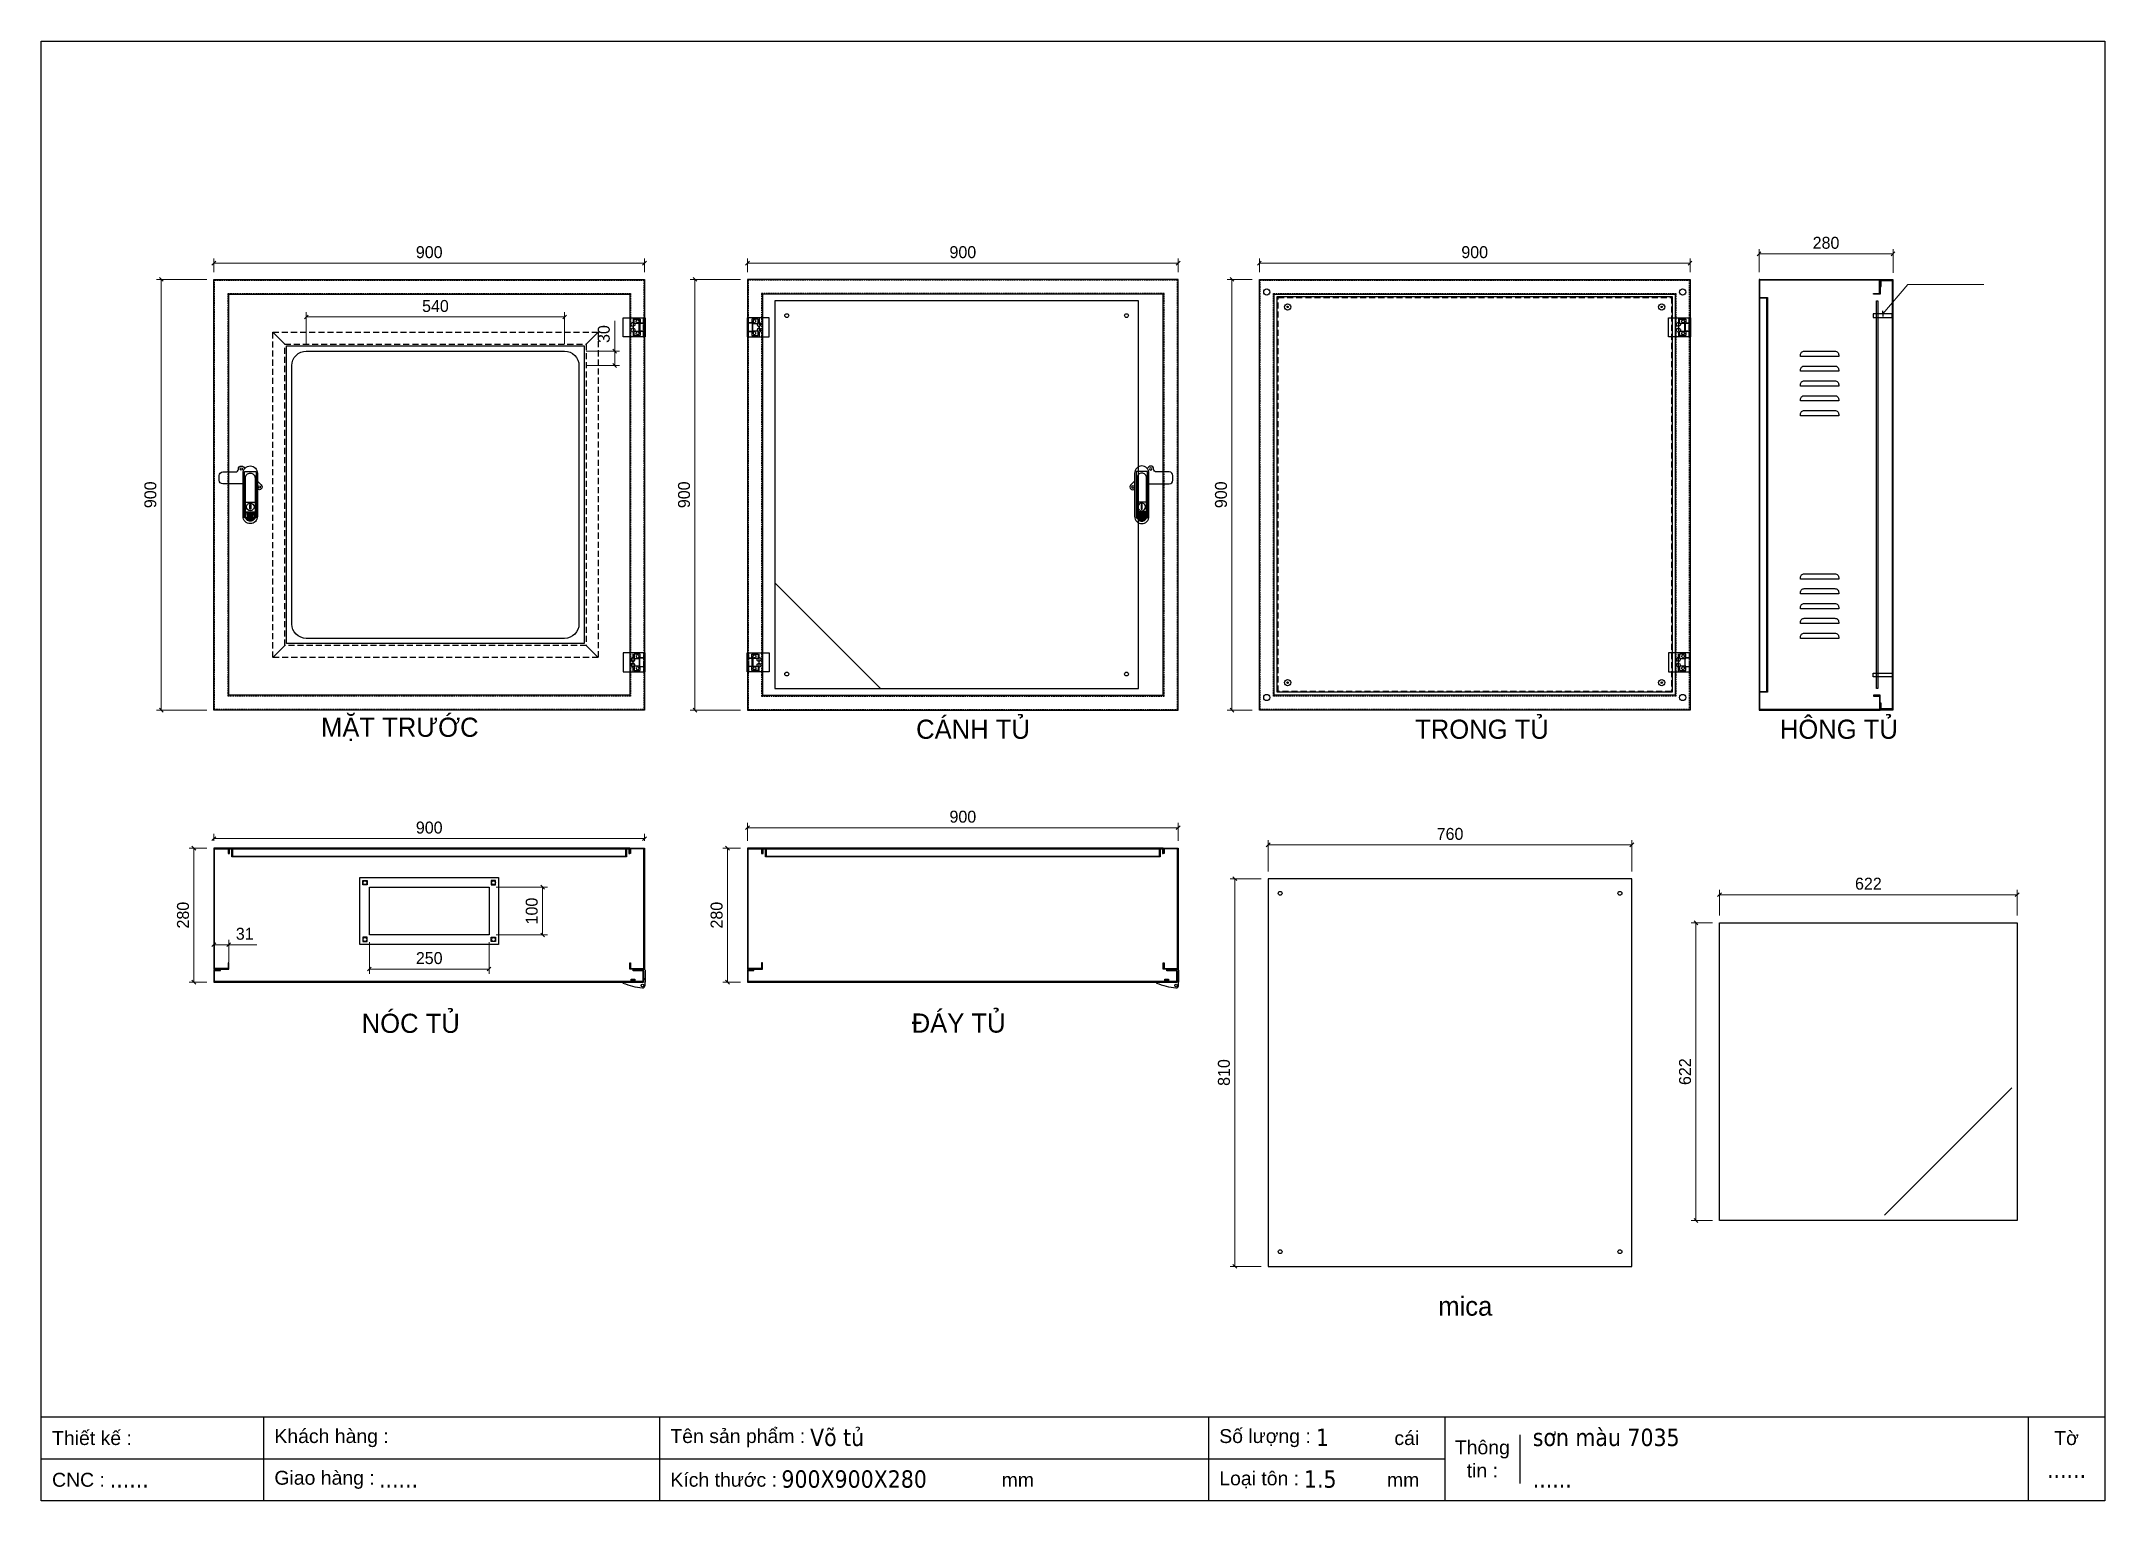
# Model space of a CAD drawing. Header units: millimetres. Extents: x 0 to 4312, y 0 to 3049.
import ezdxf
from ezdxf.enums import TextEntityAlignment as Align

# ---------------------------------------------------------------- set-up
doc = ezdxf.new("R2010")
doc.units = ezdxf.units.MM
doc.linetypes.add('HIDDEN2', pattern=[4.7625, 3.175, -1.5875])
doc.linetypes.add('HIDDENX2', pattern=[19.05, 12.7, -6.35])
doc.layers.add('DIM', color=253, linetype='Continuous')
doc.styles.add('Arial', font='arial.ttf')
doc.styles.add('Tahoma (Input Text)', font='tahoma.ttf')
doc.dimstyles.new('Dim-25', dxfattribs={"dimtxt": 25, "dimasz": 8, "dimexe": 10, "dimexo": 15, "dimgap": 10, "dimtad": 1, "dimdec": 0, "dimtxsty": 'Standard', "dimblk": 'OBLIQUE', "dimcen": 10, "dimclrd": 5, "dimclre": 5, "dimclrt": 3, "dimazin": 3, "dimtfac": 1, "dimtdec": 0, "dimtmove": 0, "dimatfit": 3, "dimldrblk": 'OBLIQUE', "dimlwd": 9, "dimlwe": 9})

# ---------------------------------------------------------------- blocks, each defined once
blk = doc.blocks.new('khungtenAsean2')
at = {"color": 7}
for p, q in [((2970, -1980), (0, -1980)), ((320, -1980), (320, -2100)), ((890, -1980), (890, -2100)), ((1680, -1980), (1680, -2100)), ((2020, -1980), (2020, -2100)), ((2860, -1980), (2860, -2100)), ((2128.3, -2005), (2128.3, -2075)), ((2020, -2040), (0, -2040))]:
    blk.add_line(p, q, dxfattribs=at)
blk.add_lwpolyline([(0, 0), (2970, 0), (2970, -2100), (0, -2100)], close=True, dxfattribs=at)
at = {"color": 2, "char_height": 20, "style": 'Arial'}
for s, insert, width, attachment_point in [('  Thiết kế :', (0, -2010), 917.634, 4), ('  Khách hàng :', (320, -2010), 917.634, 4), ('  Tên sản phẩm :', (890, -2010), 917.634, 4), ('  Số lượng :', (1680, -2010), 917.634, 4), ('cái', (1947.6, -2010), 917.634, 4), ('Thông\\Ptin :', (2074.2, -2040), 108.311, 5), ('Tờ', (2915, -2010), 110, 5), ('  CNC :', (0, -2070), 917.634, 4), ('  Giao hàng :', (320, -2070), 917.634, 4), ('  Kích thước :', (890, -2070), 917.634, 4), ('mm', (1382.3, -2070), 917.634, 4), ('  Loại tôn :', (1680, -2070), 917.634, 4), ('mm', (1936.9, -2070), 917.634, 4)]:
    blk.add_mtext(s, dxfattribs=dict(at, insert=insert, width=width, attachment_point=attachment_point))
at = {"color": 1, "style": 'Tahoma (Input Text)', "flags": 8}
for tag, p in [('#01', (137.1, -2021.3)), ('#03', (506.6, -2019.3)), ('#05', (1106.6, -2021.3)), ('#07', (1834.7, -2021.3)), ('#09', (2146.7, -2021.3)), ('#02', (98.5, -2081.3)), ('#04', (486.1, -2081.3)), ('#06', (1065.3, -2081.3)), ('#08', (1817.4, -2081.3)), ('#10', (2146.7, -2081.3))]:
    blk.add_attdef(tag, p, '', height=25, dxfattribs=at)
blk.add_attdef('#11', text='', height=25, dxfattribs=at).set_placement((2915, -2067.3), align=Align.CENTER)
blk = doc.blocks.new('*D1')
at = {"color": 0, "linetype": 'ByBlock', "lineweight": -2}
for p, q in [((254.9, 2547.7), (246.9, 2555.7)), ((246.9, 1655.7), (254.9, 1647.7))]:
    blk.add_line(p, q, dxfattribs=at)
at = {"layer": 'Defpoints', "color": 0, "transparency": 16777216}
for p in [(360.8, 2551.7), (250.9, 1651.7), (360.8, 1651.7)]:
    blk.add_point(p, dxfattribs=at)
at = {"layer": 'DIM', "color": 5, "lineweight": 9, "transparency": 16777216}
for p, q in [((345.8, 2551.7), (240.9, 2551.7)), ((250.9, 2551.7), (250.9, 1651.7)), ((345.8, 1651.7), (240.9, 1651.7))]:
    blk.add_line(p, q, dxfattribs=at)
at = {"layer": 'DIM', "color": 3, "transparency": 16777216, "insert": (228.1, 2101.7), "char_height": 25, "attachment_point": 5, "rotation": 90}
blk.add_mtext('900', dxfattribs=at)
blk = doc.blocks.new('_Oblique')
at = {"color": 0, "linetype": 'ByBlock', "lineweight": -2}
blk.add_line((-0.5, -0.5), (0.5, 0.5), dxfattribs=at)
blk = doc.blocks.new('AB301-2-1')
at = {"linetype": 'Continuous'}
h = blk.add_hatch(dxfattribs=at)
h.set_pattern_fill('ACAD_ISO09W100', color=1, scale=0.2)
h.set_pattern_definition([(0, (-368.0181, 398.3814), (0, 1), [4.8, -0.6, 1.2, -0.6, 1.2, -0.6])])
h.paths.add_polyline_path([(-4.1, -88.5, 0.118404), (0, -89.5, 0.118404), (4.1, -88.5), (7, -72), (-7, -72)])
at = {"color": 1, "linetype": 'Continuous'}
for p, q in [((-10, -50.5), (10, -50.5)), ((-7, -72), (7, -72)), ((-7, -72), (-4.1, -88.5)), ((7, -72), (4.1, -88.5))]:
    blk.add_line(p, q, dxfattribs=at)
for points in [[(-15, -12.5), (-57.5, -12.5, -0.414214), (-65, -5), (-65, 5, -0.414214), (-57.5, 12.5), (-30.7, 12.5, 0.414214), (-24.7, 18.5), (-24.7, 18.7)], [(-24.7, 18.7, -0.198912), (-23, 23), (-23, 23, -0.414214), (-14.5, 23), (-11.3, 19.8)], [(15, -6.5), (23, -14.5, -0.414214), (23, -23), (23, -23, -0.381561), (15, -23.4, -0.381561)]]:
    blk.add_lwpolyline(points, format="xyb", dxfattribs=at)
for points in [[(0, 25), (0, 25, -0.414214), (15, 10), (15, -80.5, -0.414214), (0, -95.5), (0, -95.5, -0.414214), (-15, -80.5), (-15, 10, -0.414214)], [(0, 10, -0.414214), (10, 0), (10, -80.5, -0.414214), (0, -90.5, -0.414214), (-10, -80.5), (-10, 0, -0.414214)], [(9, -72.5), (9, -80.5, -0.414214), (0, -89.5, -0.414214), (-9, -80.5), (-9, -72.5, -0.414214), (-7, -70.5), (7, -70.5, -0.414214)]]:
    blk.add_lwpolyline(points, format="xyb", close=True, dxfattribs=at)
at = {"color": 2, "linetype": 'Continuous'}
blk.add_lwpolyline([(-12, 13.3), (12, 13.3), (12, -83.7), (-12, -83.7)], close=True, dxfattribs=at)
at = {"color": 1, "linetype": 'Continuous'}
blk.add_lwpolyline([(-1, -55.5), (1, -55.5), (1, -65.5), (-1, -65.5)], close=True, dxfattribs=at)
for centre, radius in [((-18.7, 18.7), 2.5), ((18.7, -18.7), 2.5), ((0, -60.5), 8)]:
    blk.add_circle(centre, radius, dxfattribs=at)
blk = doc.blocks.new('HL044-1.3-B')
h = blk.add_hatch()
h.set_pattern_fill('ANSI31', color=1, scale=0.3, style=0)
h.set_pattern_definition([(45, (-80982.31925, -42991.2648), (-0.673519209, 0.673519209), [])])
h.paths.add_polyline_path([(-15.5, 27), (-15.5, 24), (-9.5, 24), (-9.5, 27)])
at = {"color": 1}
for p, q in [((0, 0), (-43, 0)), ((-43, 0), (-43, -2)), ((-25, 6.5), (-25, 0)), ((-25, 6.5), (-19, 5.9)), ((-25, 5.5), (-19, 4.9)), ((-25, 4.5), (-19, 3.9)), ((-25, 3.5), (-19, 2.9)), ((-25, 2.5), (-19, 1.9)), ((-25, 1.5), (-19, 0.9)), ((-25, 0.5), (-19.7, 0)), ((-22, 24), (-22, 27)), ((-22, 27), (1, 27)), ((-1, 24), (-22, 24)), ((-19, 6.5), (-19, 0)), ((-15.5, 24), (-15.5, 27)), ((-9.5, 24), (-9.5, 27)), ((0, 23), (0, 0)), ((0, 7.5), (3, 7.5)), ((0, 6), (3, 6)), ((3, 25), (3, 0)), ((3, -6.5), (3, 0))]:
    blk.add_line(p, q, dxfattribs=at)
blk.add_lwpolyline([(-26, 6.5), (-18, 6.5), (-18, 0), (-26, 0)], close=True, dxfattribs=at)
blk.add_circle((-2.3, -7), 2.55, dxfattribs=at)
for centre, radius, start, end in [((-1, 23), 1, 0, 90), ((1, 25), 2, 0, 90), ((15.4, 147.7), 160.7, 248.6705, 263.5901), ((-2.5, -6.5), 5.5, 270, 0)]:
    blk.add_arc(centre, radius, start, end, dxfattribs=at)
blk = doc.blocks.new('*D2')
at = {"color": 0, "linetype": 'ByBlock', "lineweight": -2}
for p, q in [((323, 1359.4), (315, 1367.4)), ((315, 1087.4), (323, 1079.4))]:
    blk.add_line(p, q, dxfattribs=at)
at = {"layer": 'Defpoints', "color": 0, "ltscale": 3, "transparency": 16777216}
for p in [(360.8, 1363.4), (319, 1083.4), (360.8, 1083.4)]:
    blk.add_point(p, dxfattribs=at)
at = {"layer": 'DIM', "color": 5, "lineweight": 9, "ltscale": 3, "transparency": 16777216}
for p, q in [((345.8, 1363.4), (309, 1363.4)), ((319, 1363.4), (319, 1083.4)), ((345.8, 1083.4), (309, 1083.4))]:
    blk.add_line(p, q, dxfattribs=at)
at = {"layer": 'DIM', "color": 3, "ltscale": 3, "transparency": 16777216, "insert": (296.3, 1223.4), "char_height": 25, "attachment_point": 5, "rotation": 90}
blk.add_mtext('280', dxfattribs=at)
blk = doc.blocks.new('*D3')
at = {"color": 0, "linetype": 'ByBlock', "lineweight": -2}
for p, q in [((364.8, 1387.4), (356.8, 1379.4)), ((1256.8, 1379.4), (1264.8, 1387.4))]:
    blk.add_line(p, q, dxfattribs=at)
at = {"layer": 'Defpoints', "color": 0, "ltscale": 3, "transparency": 16777216}
for p in [(1260.8, 1383.4), (360.8, 1363.4), (1260.8, 1363.4)]:
    blk.add_point(p, dxfattribs=at)
at = {"layer": 'DIM', "color": 5, "lineweight": 9, "ltscale": 3, "transparency": 16777216}
for p, q in [((360.8, 1378.4), (360.8, 1393.4)), ((360.8, 1383.4), (1260.8, 1383.4)), ((1260.8, 1378.4), (1260.8, 1393.4))]:
    blk.add_line(p, q, dxfattribs=at)
at = {"layer": 'DIM', "color": 3, "ltscale": 3, "transparency": 16777216, "insert": (810.8, 1406.2), "char_height": 25, "attachment_point": 5}
blk.add_mtext('900', dxfattribs=at)
blk = doc.blocks.new('HL044-1.3-C')
at = {"color": 1, "linetype": 'HIDDEN2', "ltscale": 0.5}
for p, q in [((-25, 40), (-25, 0)), ((-3, 0), (-3, 40))]:
    blk.add_line(p, q, dxfattribs=at)
at = {"color": 1}
for p, q in [((-12, 29), (0, 29)), ((-12, 11), (-12, 29)), ((0, 11), (-12, 11)), ((-11, 28.5), (0, 28.5)), ((-11, 28.5), (-11, 11.5)), ((0, 11.5), (-11, 11.5))]:
    blk.add_line(p, q, dxfattribs=at)
blk.add_lwpolyline([(-46, 40), (0, 40), (0, 0), (-46, 0)], close=True, dxfattribs=at)
at = {"color": 1, "linetype": 'HIDDEN2', "ltscale": 0.5}
for centre, radius in [((-25, 26), 4), ((-25, 14), 4), ((-15.5, 32.5), 3), ((-15.5, 7.5), 3)]:
    blk.add_circle(centre, radius, dxfattribs=at)
blk = doc.blocks.new('*D4')
at = {"color": 0, "linetype": 'ByBlock', "lineweight": -2}
for p, q in [((364.8, 2589.7), (356.8, 2581.7)), ((1256.8, 2581.7), (1264.8, 2589.7))]:
    blk.add_line(p, q, dxfattribs=at)
at = {"layer": 'Defpoints', "color": 0, "ltscale": 3, "transparency": 16777216}
for p in [(360.8, 2551.7), (1260.8, 2585.7), (1260.8, 2551.7)]:
    blk.add_point(p, dxfattribs=at)
at = {"layer": 'DIM', "color": 5, "lineweight": 9, "ltscale": 3, "transparency": 16777216}
for p, q in [((360.8, 2566.7), (360.8, 2595.7)), ((1260.8, 2566.7), (1260.8, 2595.7)), ((360.8, 2585.7), (1260.8, 2585.7))]:
    blk.add_line(p, q, dxfattribs=at)
at = {"layer": 'DIM', "color": 3, "ltscale": 3, "transparency": 16777216, "insert": (810.8, 2608.5), "char_height": 25, "attachment_point": 5}
blk.add_mtext('900', dxfattribs=at)
blk = doc.blocks.new('*D5')
at = {"color": 0, "linetype": 'ByBlock', "lineweight": -2}
for p, q in [((557.8, 2477.3), (549.8, 2469.3)), ((1089.8, 2469.3), (1097.8, 2477.3))]:
    blk.add_line(p, q, dxfattribs=at)
at = {"layer": 'Defpoints', "color": 0, "ltscale": 3, "transparency": 16777216}
for p in [(1093.8, 2473.3), (553.8, 2401.7), (1093.8, 2401.7)]:
    blk.add_point(p, dxfattribs=at)
at = {"layer": 'DIM', "color": 5, "lineweight": 9, "ltscale": 3, "transparency": 16777216}
for p, q in [((553.8, 2416.7), (553.8, 2483.3)), ((553.8, 2473.3), (1093.8, 2473.3)), ((1093.8, 2416.7), (1093.8, 2483.3))]:
    blk.add_line(p, q, dxfattribs=at)
at = {"layer": 'DIM', "color": 3, "ltscale": 3, "transparency": 16777216, "insert": (823.8, 2496), "char_height": 25, "attachment_point": 5}
blk.add_mtext('540', dxfattribs=at)
blk = doc.blocks.new('*D6')
at = {"color": 0, "linetype": 'ByBlock', "lineweight": -2}
for p, q in [((1202.5, 2397.7), (1194.5, 2405.7)), ((1194.5, 2375.7), (1202.5, 2367.7))]:
    blk.add_line(p, q, dxfattribs=at)
at = {"layer": 'Defpoints', "color": 0, "ltscale": 3, "transparency": 16777216}
for p in [(1123.8, 2401.7), (1198.5, 2401.7), (1123.8, 2371.7)]:
    blk.add_point(p, dxfattribs=at)
at = {"layer": 'DIM', "color": 5, "lineweight": 9, "ltscale": 3, "transparency": 16777216}
for p, q in [((1198.5, 2401.7), (1198.5, 2465.4)), ((1138.8, 2401.7), (1208.5, 2401.7)), ((1198.5, 2371.7), (1198.5, 2401.7)), ((1138.8, 2371.7), (1208.5, 2371.7))]:
    blk.add_line(p, q, dxfattribs=at)
at = {"layer": 'DIM', "color": 3, "ltscale": 3, "transparency": 16777216, "insert": (1175.7, 2437.5), "char_height": 25, "attachment_point": 5, "rotation": 90}
blk.add_mtext('30', dxfattribs=at)
blk = doc.blocks.new('*D7')
at = {"color": 0, "linetype": 'ByBlock', "lineweight": -2}
for p, q in [((1051.8, 1278), (1043.8, 1286)), ((1043.8, 1186), (1051.8, 1178))]:
    blk.add_line(p, q, dxfattribs=at)
at = {"layer": 'Defpoints', "color": 0, "ltscale": 3, "transparency": 16777216}
for p in [(935.8, 1282), (935.8, 1182), (1047.8, 1182)]:
    blk.add_point(p, dxfattribs=at)
at = {"layer": 'DIM', "color": 5, "lineweight": 9, "ltscale": 3, "transparency": 16777216}
for p, q in [((950.8, 1282), (1057.8, 1282)), ((1047.8, 1282), (1047.8, 1182)), ((950.8, 1182), (1057.8, 1182))]:
    blk.add_line(p, q, dxfattribs=at)
at = {"layer": 'DIM', "color": 3, "ltscale": 3, "transparency": 16777216, "insert": (1025.1, 1232), "char_height": 25, "attachment_point": 5, "rotation": 90}
blk.add_mtext('100', dxfattribs=at)
blk = doc.blocks.new('*D8')
at = {"color": 0, "linetype": 'ByBlock', "lineweight": -2}
for p, q in [((689.8, 1114.8), (681.8, 1106.8)), ((931.8, 1106.8), (939.8, 1114.8))]:
    blk.add_line(p, q, dxfattribs=at)
at = {"layer": 'Defpoints', "color": 0, "ltscale": 3, "transparency": 16777216}
for p in [(685.8, 1182), (935.8, 1182), (935.8, 1110.8)]:
    blk.add_point(p, dxfattribs=at)
at = {"layer": 'DIM', "color": 5, "lineweight": 9, "ltscale": 3, "transparency": 16777216}
for p, q in [((685.8, 1167), (685.8, 1100.8)), ((935.8, 1167), (935.8, 1100.8)), ((685.8, 1110.8), (935.8, 1110.8))]:
    blk.add_line(p, q, dxfattribs=at)
at = {"layer": 'DIM', "color": 3, "ltscale": 3, "transparency": 16777216, "insert": (810.8, 1133.6), "char_height": 25, "attachment_point": 5}
blk.add_mtext('250', dxfattribs=at)
blk = doc.blocks.new('*D9')
at = {"color": 0, "linetype": 'ByBlock', "lineweight": -2}
for p, q in [((364.8, 1165.6), (356.8, 1157.6)), ((387.8, 1157.6), (395.8, 1165.6))]:
    blk.add_line(p, q, dxfattribs=at)
at = {"layer": 'Defpoints', "color": 0, "ltscale": 3, "transparency": 16777216}
for p in [(391.8, 1161.6), (360.8, 1110.4), (391.8, 1110.4)]:
    blk.add_point(p, dxfattribs=at)
at = {"layer": 'DIM', "color": 5, "lineweight": 9, "ltscale": 3, "transparency": 16777216}
for p, q in [((360.8, 1125.4), (360.8, 1171.6)), ((391.8, 1125.4), (391.8, 1171.6)), ((360.8, 1161.6), (391.8, 1161.6)), ((391.8, 1161.6), (450.7, 1161.6))]:
    blk.add_line(p, q, dxfattribs=at)
at = {"layer": 'DIM', "color": 3, "ltscale": 3, "transparency": 16777216, "insert": (425.2, 1184.4), "char_height": 25, "attachment_point": 5}
blk.add_mtext('31', dxfattribs=at)
blk = doc.blocks.new('*D10')
at = {"color": 0, "linetype": 'ByBlock', "lineweight": -2}
for p, q in [((1370.2, 2547.7), (1362.2, 2555.7)), ((1362.2, 1655.7), (1370.2, 1647.7))]:
    blk.add_line(p, q, dxfattribs=at)
at = {"layer": 'Defpoints', "color": 0, "transparency": 16777216}
for p in [(1476, 2551.7), (1366.2, 1651.7), (1476, 1651.7)]:
    blk.add_point(p, dxfattribs=at)
at = {"layer": 'DIM', "color": 5, "lineweight": 9, "transparency": 16777216}
for p, q in [((1461, 2551.7), (1356.2, 2551.7)), ((1366.2, 2551.7), (1366.2, 1651.7)), ((1461, 1651.7), (1356.2, 1651.7))]:
    blk.add_line(p, q, dxfattribs=at)
at = {"layer": 'DIM', "color": 3, "transparency": 16777216, "insert": (1343.4, 2101.7), "char_height": 25, "attachment_point": 5, "rotation": 90}
blk.add_mtext('900', dxfattribs=at)
blk = doc.blocks.new('*D11')
at = {"color": 0, "linetype": 'ByBlock', "lineweight": -2}
for p, q in [((1480, 2589.7), (1472, 2581.7)), ((2372, 2581.7), (2380, 2589.7))]:
    blk.add_line(p, q, dxfattribs=at)
at = {"layer": 'Defpoints', "color": 0, "ltscale": 3, "transparency": 16777216}
for p in [(1476, 2585.7), (1476, 2551.7), (2376, 2551.7)]:
    blk.add_point(p, dxfattribs=at)
at = {"layer": 'DIM', "color": 5, "lineweight": 9, "ltscale": 3, "transparency": 16777216}
for p, q in [((1476, 2566.7), (1476, 2595.7)), ((2376, 2566.7), (2376, 2595.7)), ((2376, 2585.7), (1476, 2585.7))]:
    blk.add_line(p, q, dxfattribs=at)
at = {"layer": 'DIM', "color": 3, "ltscale": 3, "transparency": 16777216, "insert": (1926, 2608.5), "char_height": 25, "attachment_point": 5}
blk.add_mtext('900', dxfattribs=at)
blk = doc.blocks.new('*D12')
at = {"color": 0, "linetype": 'ByBlock', "lineweight": -2}
for p, q in [((2492.4, 2547.7), (2484.4, 2555.7)), ((2484.4, 1655.7), (2492.4, 1647.7))]:
    blk.add_line(p, q, dxfattribs=at)
at = {"layer": 'Defpoints', "color": 0, "transparency": 16777216}
for p in [(2545.7, 2551.7), (2488.4, 1651.7), (2545.7, 1651.7)]:
    blk.add_point(p, dxfattribs=at)
at = {"layer": 'DIM', "color": 5, "lineweight": 9, "transparency": 16777216}
for p, q in [((2530.7, 2551.7), (2478.4, 2551.7)), ((2488.4, 2551.7), (2488.4, 1651.7)), ((2530.7, 1651.7), (2478.4, 1651.7))]:
    blk.add_line(p, q, dxfattribs=at)
at = {"layer": 'DIM', "color": 3, "transparency": 16777216, "insert": (2465.6, 2101.7), "char_height": 25, "attachment_point": 5, "rotation": 90}
blk.add_mtext('900', dxfattribs=at)
blk = doc.blocks.new('*D13')
at = {"color": 0, "linetype": 'ByBlock', "lineweight": -2}
for p, q in [((2549.7, 2589.7), (2541.7, 2581.7)), ((3441.7, 2581.7), (3449.7, 2589.7))]:
    blk.add_line(p, q, dxfattribs=at)
at = {"layer": 'Defpoints', "color": 0, "ltscale": 3, "transparency": 16777216}
for p in [(2545.7, 2551.7), (3445.7, 2585.7), (3445.7, 2551.7)]:
    blk.add_point(p, dxfattribs=at)
at = {"layer": 'DIM', "color": 5, "lineweight": 9, "ltscale": 3, "transparency": 16777216}
for p, q in [((2545.7, 2566.7), (2545.7, 2595.7)), ((3445.7, 2566.7), (3445.7, 2595.7)), ((2545.7, 2585.7), (3445.7, 2585.7))]:
    blk.add_line(p, q, dxfattribs=at)
at = {"layer": 'DIM', "color": 3, "ltscale": 3, "transparency": 16777216, "insert": (2995.7, 2608.5), "char_height": 25, "attachment_point": 5}
blk.add_mtext('900', dxfattribs=at)
blk = doc.blocks.new('*D14')
at = {"color": 0, "linetype": 'ByBlock', "lineweight": -2}
for p, q in [((1438.3, 1359.4), (1430.3, 1367.4)), ((1430.3, 1087.4), (1438.3, 1079.4))]:
    blk.add_line(p, q, dxfattribs=at)
at = {"layer": 'Defpoints', "color": 0, "ltscale": 3, "transparency": 16777216}
for p in [(1476, 1363.4), (1434.3, 1083.4), (1476, 1083.4)]:
    blk.add_point(p, dxfattribs=at)
at = {"layer": 'DIM', "color": 5, "lineweight": 9, "ltscale": 3, "transparency": 16777216}
for p, q in [((1461, 1363.4), (1424.3, 1363.4)), ((1434.3, 1363.4), (1434.3, 1083.4)), ((1461, 1083.4), (1424.3, 1083.4))]:
    blk.add_line(p, q, dxfattribs=at)
at = {"layer": 'DIM', "color": 3, "ltscale": 3, "transparency": 16777216, "insert": (1411.5, 1223.4), "char_height": 25, "attachment_point": 5, "rotation": 90}
blk.add_mtext('280', dxfattribs=at)
blk = doc.blocks.new('*D15')
at = {"color": 0, "linetype": 'ByBlock', "lineweight": -2}
for p, q in [((1480, 1410.2), (1472, 1402.2)), ((2372, 1402.2), (2380, 1410.2))]:
    blk.add_line(p, q, dxfattribs=at)
at = {"layer": 'Defpoints', "color": 0, "ltscale": 3, "transparency": 16777216}
for p in [(2376, 1406.2), (1476, 1363.4), (2376, 1363.4)]:
    blk.add_point(p, dxfattribs=at)
at = {"layer": 'DIM', "color": 5, "lineweight": 9, "ltscale": 3, "transparency": 16777216}
for p, q in [((1476, 1378.4), (1476, 1416.2)), ((1476, 1406.2), (2376, 1406.2)), ((2376, 1378.4), (2376, 1416.2))]:
    blk.add_line(p, q, dxfattribs=at)
at = {"layer": 'DIM', "color": 3, "ltscale": 3, "transparency": 16777216, "insert": (1926, 1429), "char_height": 25, "attachment_point": 5}
blk.add_mtext('900', dxfattribs=at)
blk = doc.blocks.new('*D16')
at = {"color": 0, "linetype": 'ByBlock', "lineweight": -2}
for p, q in [((3594, 2609.2), (3586, 2601.2)), ((3866, 2601.2), (3874, 2609.2))]:
    blk.add_line(p, q, dxfattribs=at)
at = {"layer": 'Defpoints', "color": 0, "ltscale": 3, "transparency": 16777216}
for p in [(3870, 2605.2), (3590, 2551.7), (3870, 2550.7)]:
    blk.add_point(p, dxfattribs=at)
at = {"layer": 'DIM', "color": 5, "lineweight": 9, "ltscale": 3, "transparency": 16777216}
for p, q in [((3590, 2566.7), (3590, 2615.2)), ((3590, 2605.2), (3870, 2605.2)), ((3870, 2565.7), (3870, 2615.2))]:
    blk.add_line(p, q, dxfattribs=at)
at = {"layer": 'DIM', "color": 3, "ltscale": 3, "transparency": 16777216, "insert": (3730, 2628), "char_height": 25, "attachment_point": 5}
blk.add_mtext('280', dxfattribs=at)
blk = doc.blocks.new('*D17')
at = {"color": 0, "linetype": 'ByBlock', "lineweight": -2}
for p, q in [((3511.5, 1270.2), (3503.5, 1262.2)), ((4125.5, 1262.2), (4133.5, 1270.2))]:
    blk.add_line(p, q, dxfattribs=at)
at = {"layer": 'Defpoints', "color": 0, "ltscale": 3, "transparency": 16777216}
for p in [(4129.5, 1266.2), (3507.5, 1207.4), (4129.5, 1207.4)]:
    blk.add_point(p, dxfattribs=at)
at = {"layer": 'DIM', "color": 5, "lineweight": 9, "ltscale": 3, "transparency": 16777216}
for p, q in [((3507.5, 1222.4), (3507.5, 1276.2)), ((3507.5, 1266.2), (4129.5, 1266.2)), ((4129.5, 1222.4), (4129.5, 1276.2))]:
    blk.add_line(p, q, dxfattribs=at)
at = {"layer": 'DIM', "color": 3, "ltscale": 3, "transparency": 16777216, "insert": (3818.5, 1289), "char_height": 25, "attachment_point": 5}
blk.add_mtext('622', dxfattribs=at)
blk = doc.blocks.new('*D18')
at = {"color": 0, "linetype": 'ByBlock', "lineweight": -2}
for p, q in [((3462.2, 1203.4), (3454.2, 1211.4)), ((3454.2, 589.4), (3462.2, 581.4))]:
    blk.add_line(p, q, dxfattribs=at)
at = {"layer": 'Defpoints', "color": 0, "ltscale": 3, "transparency": 16777216}
for p in [(3507.5, 1207.4), (3458.2, 585.4), (3507.5, 585.4)]:
    blk.add_point(p, dxfattribs=at)
at = {"layer": 'DIM', "color": 5, "lineweight": 9, "ltscale": 3, "transparency": 16777216}
for p, q in [((3492.5, 1207.4), (3448.2, 1207.4)), ((3458.2, 1207.4), (3458.2, 585.4)), ((3492.5, 585.4), (3448.2, 585.4))]:
    blk.add_line(p, q, dxfattribs=at)
at = {"layer": 'DIM', "color": 3, "ltscale": 3, "transparency": 16777216, "insert": (3435.4, 896.4), "char_height": 25, "attachment_point": 5, "rotation": 90}
blk.add_mtext('622', dxfattribs=at)
blk = doc.blocks.new('*D19')
at = {"color": 0, "linetype": 'ByBlock', "lineweight": -2}
for p, q in [((2568.2, 1374.2), (2560.2, 1366.2)), ((3320.2, 1366.2), (3328.2, 1374.2))]:
    blk.add_line(p, q, dxfattribs=at)
at = {"layer": 'Defpoints', "color": 0, "ltscale": 3, "transparency": 16777216}
for p in [(3324.2, 1370.2), (2564.2, 1299.6), (3324.2, 1299.6)]:
    blk.add_point(p, dxfattribs=at)
at = {"layer": 'DIM', "color": 5, "lineweight": 9, "ltscale": 3, "transparency": 16777216}
for p, q in [((2564.2, 1314.6), (2564.2, 1380.2)), ((3324.2, 1314.6), (3324.2, 1380.2)), ((2564.2, 1370.2), (3324.2, 1370.2))]:
    blk.add_line(p, q, dxfattribs=at)
at = {"layer": 'DIM', "color": 3, "ltscale": 3, "transparency": 16777216, "insert": (2944.2, 1393), "char_height": 25, "attachment_point": 5}
blk.add_mtext('760', dxfattribs=at)
blk = doc.blocks.new('*D20')
at = {"color": 0, "linetype": 'ByBlock', "lineweight": -2}
for p, q in [((2498.5, 1295.6), (2490.5, 1303.6)), ((2490.5, 493.6), (2498.5, 485.6))]:
    blk.add_line(p, q, dxfattribs=at)
at = {"layer": 'Defpoints', "color": 0, "ltscale": 3, "transparency": 16777216}
for p in [(2564.2, 1299.6), (2494.5, 489.6), (2564.2, 489.6)]:
    blk.add_point(p, dxfattribs=at)
at = {"layer": 'DIM', "color": 5, "lineweight": 9, "ltscale": 3, "transparency": 16777216}
for p, q in [((2549.2, 1299.6), (2484.5, 1299.6)), ((2494.5, 1299.6), (2494.5, 489.6)), ((2549.2, 489.6), (2484.5, 489.6))]:
    blk.add_line(p, q, dxfattribs=at)
at = {"layer": 'DIM', "color": 3, "ltscale": 3, "transparency": 16777216, "insert": (2471.7, 894.6), "char_height": 25, "attachment_point": 5, "rotation": 90}
blk.add_mtext('810', dxfattribs=at)

msp = doc.modelspace()

# ---------------------------------------------------------------- hatches: boundary and pattern name
at = {"ltscale": 3}
h = msp.add_hatch(dxfattribs=at)
h.set_pattern_fill('ANSI33', scale=300, angle=90, style=0)
h.set_pattern_definition([(135, (-2890410, 2496084), (15909.9, 15909.9), []), (135, (-2906320, 2496084), (15909.9, 15909.9), [11250, -5625])])
h.paths.add_polyline_path([(2293, 2506.7), (1533, 2506.7), (1533, 1696.7), (2293, 1696.7)])
h = msp.add_hatch(dxfattribs=at)
h.set_pattern_fill('ANSI34', color=4, scale=60, style=0)
h.set_pattern_definition([(45, (-721.3, 561133), (-1909.188, 1909.188), []), (45, (-85, 561133), (-1909.188, 1909.188), []), (45, (551.5, 561133), (-1909.188, 1909.188), []), (45, (1188, 561133), (-1909.188, 1909.188), [])])
edge = h.paths.add_edge_path()
edge.add_line((553.8, 2401.7), (1093.8, 2401.7))
edge.add_arc((1093.8, 2371.7), 30, 0, 90, ccw=False)
edge.add_line((1123.8, 2371.7), (1123.8, 1831.7))
edge.add_arc((1093.8, 1831.7), 30, -90, 0, ccw=False)
edge.add_line((1093.8, 1801.7), (553.8, 1801.7))
edge.add_arc((553.8, 1831.7), 30, 180, -90, ccw=False)
edge.add_line((523.8, 1831.7), (523.8, 2371.7))
edge.add_arc((553.8, 2371.7), 30, 90, 180, ccw=False)
h = msp.add_hatch(dxfattribs=at)
h.set_pattern_fill('ANSI33', scale=300, angle=90, style=0)
h.set_pattern_definition([(135, (-2528305, 2805444), (15909.9, 15909.9), []), (135, (-2544214, 2805444), (15909.9, 15909.9), [11250, -5625])])
h.paths.add_polyline_path([(3324.2, 1299.6), (2564.2, 1299.6), (2564.2, 489.6), (3324.2, 489.6)])
h = msp.add_hatch(dxfattribs=at)
h.set_pattern_fill('ANSI34', color=4, scale=60, style=0)
h.set_pattern_definition([(45, (178965.8, 488817), (-1909.188, 1909.188), []), (45, (179602.2, 488817), (-1909.188, 1909.188), []), (45, (180238.6, 488817), (-1909.188, 1909.188), []), (45, (180875, 488817), (-1909.188, 1909.188), [])])
edge = h.paths.add_edge_path()
edge.add_line((3548.5, 1196.4), (4088.5, 1196.4))
edge.add_arc((4088.5, 1166.4), 30, 0, 90, ccw=False)
edge.add_line((4118.5, 1166.4), (4118.5, 626.4))
edge.add_arc((4088.5, 626.4), 30, -90, 0, ccw=False)
edge.add_line((4088.5, 596.4), (3548.5, 596.4))
edge.add_arc((3548.5, 626.4), 30, 180, -90, ccw=False)
edge.add_line((3518.5, 626.4), (3518.5, 1166.4))
edge.add_arc((3548.5, 1166.4), 30, 90, 180, ccw=False)

# ---------------------------------------------------------------- linework, layer by layer
at = {"color": 7, "linetype": 'HIDDENX2', "ltscale": 3}
for p, q in [((483.8, 2441.7), (508.8, 2416.7)), ((1138.8, 2416.7), (1163.8, 2441.7)), ((508.8, 1786.7), (483.8, 1761.7)), ((1138.8, 1786.7), (1163.8, 1761.7))]:
    msp.add_line(p, q, dxfattribs=at)
at = {"color": 7}
for points in [[(360.8, 2551.7), (1260.8, 2551.7), (1260.8, 1651.7), (360.8, 1651.7)], [(2376, 2551.7), (1476, 2551.7), (1476, 1651.7), (2376, 1651.7)], [(2545.7, 2551.7), (3445.7, 2551.7), (3445.7, 1651.7), (2545.7, 1651.7)], [(3845.5, 2537.2), (3845.5, 2549.2), (3868.5, 2549.2), (3868.5, 1654.2), (3845.5, 1654.2), (3845.5, 1666.2), (3844, 1666.2), (3844, 1652.7), (3870, 1652.7), (3870, 2550.7), (3844, 2550.7), (3844, 2537.2)], [(391.8, 2520.7), (1229.8, 2520.7), (1229.8, 1682.7), (391.8, 1682.7)], [(2345, 2520.7), (1507, 2520.7), (1507, 1682.7), (2345, 1682.7)], [(2293, 2506.7), (1533, 2506.7), (1533, 1696.7), (2293, 1696.7)], [(2576.7, 2520.7), (3414.7, 2520.7), (3414.7, 1682.7), (2576.7, 1682.7)], [(390.3, 1123.9), (390.3, 1111.9), (362.3, 1111.9), (362.3, 1361.9), (390.3, 1361.9), (390.3, 1351.9), (391.8, 1351.9), (391.8, 1363.4), (360.8, 1363.4), (360.8, 1110.4), (391.8, 1110.4), (391.8, 1123.9)], [(393.3, 1351.9), (393.3, 1361.9), (1228.3, 1361.9), (1228.3, 1351.9), (1229.8, 1351.9), (1229.8, 1363.4), (391.8, 1363.4), (391.8, 1351.9)], [(1231.3, 1123.9), (1231.3, 1111.9), (1259.3, 1111.9), (1259.3, 1361.9), (1231.3, 1361.9), (1231.3, 1351.9), (1229.8, 1351.9), (1229.8, 1363.4), (1260.8, 1363.4), (1260.8, 1110.4), (1229.8, 1110.4), (1229.8, 1123.9)], [(1505.5, 1123.9), (1505.5, 1111.9), (1477.5, 1111.9), (1477.5, 1361.9), (1505.5, 1361.9), (1505.5, 1351.9), (1507, 1351.9), (1507, 1363.4), (1476, 1363.4), (1476, 1110.4), (1507, 1110.4), (1507, 1123.9)], [(1508.5, 1351.9), (1508.5, 1361.9), (2343.5, 1361.9), (2343.5, 1351.9), (2345, 1351.9), (2345, 1363.4), (1507, 1363.4), (1507, 1351.9)], [(2346.5, 1123.9), (2346.5, 1111.9), (2374.5, 1111.9), (2374.5, 1361.9), (2346.5, 1361.9), (2346.5, 1351.9), (2345, 1351.9), (2345, 1363.4), (2376, 1363.4), (2376, 1110.4), (2345, 1110.4), (2345, 1123.9)], [(665.8, 1302), (955.8, 1302), (955.8, 1162), (665.8, 1162)], [(3324.2, 1299.6), (2564.2, 1299.6), (2564.2, 489.6), (3324.2, 489.6)], [(1245.3, 1107.9), (1257.3, 1107.9), (1257.3, 1084.9), (362.3, 1084.9), (362.3, 1107.9), (374.3, 1107.9), (374.3, 1109.4), (360.8, 1109.4), (360.8, 1083.4), (1258.8, 1083.4), (1258.8, 1109.4), (1245.3, 1109.4)], [(2360.5, 1107.9), (2372.5, 1107.9), (2372.5, 1084.9), (1477.5, 1084.9), (1477.5, 1107.9), (1489.5, 1107.9), (1489.5, 1109.4), (1476, 1109.4), (1476, 1083.4), (2374, 1083.4), (2374, 1109.4), (2360.5, 1109.4)]]:
    msp.add_lwpolyline(points, close=True, dxfattribs=at)
at = {"color": 7, "linetype": 'HIDDEN2'}
for points in [[(362.3, 2550.2), (1259.3, 2550.2), (1259.3, 1653.2), (362.3, 1653.2)], [(2374.5, 2550.2), (1477.5, 2550.2), (1477.5, 1653.2), (2374.5, 1653.2)], [(2547.2, 2550.2), (3444.2, 2550.2), (3444.2, 1653.2), (2547.2, 1653.2)], [(390.3, 2522.2), (1231.3, 2522.2), (1231.3, 1681.2), (390.3, 1681.2)], [(2346.5, 2522.2), (1505.5, 2522.2), (1505.5, 1681.2), (2346.5, 1681.2)], [(2575.2, 2522.2), (3416.2, 2522.2), (3416.2, 1681.2), (2575.2, 1681.2)]]:
    msp.add_lwpolyline(points, close=True, dxfattribs=at)
at = {"color": 7}
for points in [[(3591.5, 2551.7), (3591.5, 2551.7), (3591.5, 2551.7), (3590, 2551.7), (3590, 2551.7), (3843, 2551.7), (3843, 2520.7), (3829.5, 2520.7), (3829.5, 2522.2), (3841.5, 2522.2), (3841.5, 2550.2), (3591.5, 2550.2)], [(3591.5, 2551.7), (3590, 2551.7), (3590, 1651.7), (3591.5, 1651.7)], [(3591.5, 1653.2), (3591.5, 1653.2), (3591.5, 2550.2), (3591.5, 2550.2)], [(3591.5, 1651.7), (3591.5, 1651.7), (3591.5, 1651.7), (3590, 1651.7), (3590, 1651.7), (3843, 1651.7), (3843, 1682.7), (3829.5, 1682.7), (3829.5, 1681.2), (3841.5, 1681.2), (3841.5, 1653.2), (3591.5, 1653.2)]]:
    msp.add_lwpolyline(points, dxfattribs=at)
at = {"color": 1}
for points in [[(2583.2, 2515.7), (3408.2, 2515.7), (3408.2, 1689.2), (2583.2, 1689.2)], [(3591.5, 1690.7), (3606.5, 1690.7), (3606.5, 2512.7), (3591.5, 2512.7), (3591.5, 2514.2), (3608, 2514.2), (3608, 1689.2), (3591.5, 1689.2)], [(399.8, 1361.9), (399.8, 1346.9), (1221.8, 1346.9), (1221.8, 1361.9), (1223.3, 1361.9), (1223.3, 1345.4), (398.3, 1345.4), (398.3, 1361.9)], [(1515, 1361.9), (1515, 1346.9), (2337, 1346.9), (2337, 1361.9), (2338.5, 1361.9), (2338.5, 1345.4), (1513.5, 1345.4), (1513.5, 1361.9)]]:
    msp.add_lwpolyline(points, close=True, dxfattribs=at)
at = {"color": 1, "linetype": 'HIDDENX2'}
msp.add_lwpolyline([(2584.7, 2514.2), (3406.7, 2514.2), (3406.7, 1690.7), (2584.7, 1690.7)], close=True, dxfattribs=at)
at = {"color": 7, "ltscale": 3}
msp.add_lwpolyline([(3835.5, 2506.7), (3838.5, 2506.7), (3838.5, 1696.7), (3835.5, 1696.7)], close=True, dxfattribs=at)
at = {"color": 2}
for points in [[(1238.8, 2468.7), (1251.8, 2468.7), (1251.8, 2459.7), (1238.8, 2459.7)], [(1498, 2468.7), (1485, 2468.7), (1485, 2459.7), (1498, 2459.7)], [(3423.7, 2468.7), (3436.7, 2468.7), (3436.7, 2459.7), (3423.7, 2459.7)], [(1238.8, 2443.7), (1251.8, 2443.7), (1251.8, 2434.7), (1238.8, 2434.7)], [(1498, 2443.7), (1485, 2443.7), (1485, 2434.7), (1498, 2434.7)], [(3423.7, 2443.7), (3436.7, 2443.7), (3436.7, 2434.7), (3423.7, 2434.7)], [(1238.8, 1759.7), (1251.8, 1759.7), (1251.8, 1768.7), (1238.8, 1768.7)], [(1498, 1759.7), (1485, 1759.7), (1485, 1768.7), (1498, 1768.7)], [(3423.7, 1759.7), (3436.7, 1759.7), (3436.7, 1768.7), (3423.7, 1768.7)], [(1238.8, 1734.7), (1251.8, 1734.7), (1251.8, 1743.7), (1238.8, 1743.7)], [(1498, 1734.7), (1485, 1734.7), (1485, 1743.7), (1498, 1743.7)], [(3423.7, 1734.7), (3436.7, 1734.7), (3436.7, 1743.7), (3423.7, 1743.7)], [(681, 1286.7), (672, 1286.7), (672, 1295.7), (681, 1295.7)], [(940.5, 1286.7), (949.5, 1286.7), (949.5, 1295.7), (940.5, 1295.7)], [(685.8, 1282), (935.8, 1282), (935.8, 1182), (685.8, 1182)], [(681, 1177.2), (672, 1177.2), (672, 1168.2), (681, 1168.2)], [(940.5, 1177.2), (949.5, 1177.2), (949.5, 1168.2), (940.5, 1168.2)]]:
    msp.add_lwpolyline(points, close=True, dxfattribs=at)
at = {"color": 2, "ltscale": 3}
for points in [[(3828.5, 2472.1), (3868.5, 2472.1), (3868.5, 2480.1), (3828.5, 2480.1)], [(3828.5, 1729.2), (3868.5, 1729.2), (3868.5, 1721.2), (3828.5, 1721.2)]]:
    msp.add_lwpolyline(points, close=True, dxfattribs=at)
at = {"color": 7, "linetype": 'HIDDENX2'}
for points in [[(483.8, 2441.7), (1163.8, 2441.7), (1163.8, 1761.7), (483.8, 1761.7)], [(508.8, 2416.7), (1138.8, 2416.7), (1138.8, 1786.7), (508.8, 1786.7)]]:
    msp.add_lwpolyline(points, close=True, dxfattribs=at)
at = {"color": 4}
for points in [[(512.8, 2412.7), (1134.8, 2412.7), (1134.8, 1790.7), (512.8, 1790.7)], [(3507.5, 1207.4), (4129.5, 1207.4), (4129.5, 585.4), (3507.5, 585.4)]]:
    msp.add_lwpolyline(points, close=True, dxfattribs=at)
at = {"color": 2}
for points in [[(553.8, 2401.7), (1093.8, 2401.7, -0.414214), (1123.8, 2371.7), (1123.8, 1831.7, -0.414214), (1093.8, 1801.7), (553.8, 1801.7, -0.414214), (523.8, 1831.7), (523.8, 2371.7, -0.414214)], [(3684.5, 2401.7), (3748.5, 2401.7, -0.414214), (3756.5, 2393.7), (3756.5, 2390.7), (3676.5, 2390.7), (3676.5, 2393.7, -0.414214)], [(3684.5, 2370.7), (3748.5, 2370.7, -0.414214), (3756.5, 2362.7), (3756.5, 2359.7), (3676.5, 2359.7), (3676.5, 2362.7, -0.414214)], [(3684.5, 2339.7), (3748.5, 2339.7, -0.414214), (3756.5, 2331.7), (3756.5, 2328.7), (3676.5, 2328.7), (3676.5, 2331.7, -0.414214)], [(3684.5, 2308.7), (3748.5, 2308.7, -0.414214), (3756.5, 2300.7), (3756.5, 2297.7), (3676.5, 2297.7), (3676.5, 2300.7, -0.414214)], [(3684.5, 2277.7), (3748.5, 2277.7, -0.414214), (3756.5, 2269.7), (3756.5, 2266.7), (3676.5, 2266.7), (3676.5, 2269.7, -0.414214)], [(3684.5, 1936.7), (3748.5, 1936.7, -0.414214), (3756.5, 1928.7), (3756.5, 1925.7), (3676.5, 1925.7), (3676.5, 1928.7, -0.414214)], [(3684.5, 1905.7), (3748.5, 1905.7, -0.414214), (3756.5, 1897.7), (3756.5, 1894.7), (3676.5, 1894.7), (3676.5, 1897.7, -0.414214)], [(3684.5, 1874.7), (3748.5, 1874.7, -0.414214), (3756.5, 1866.7), (3756.5, 1863.7), (3676.5, 1863.7), (3676.5, 1866.7, -0.414214)], [(3684.5, 1843.7), (3748.5, 1843.7, -0.414214), (3756.5, 1835.7), (3756.5, 1832.7), (3676.5, 1832.7), (3676.5, 1835.7, -0.414214)], [(3684.5, 1812.7), (3748.5, 1812.7, -0.414214), (3756.5, 1804.7), (3756.5, 1801.7), (3676.5, 1801.7), (3676.5, 1804.7, -0.414214)]]:
    msp.add_lwpolyline(points, format="xyb", close=True, dxfattribs=at)
at = {"color": 2, "ltscale": 3}
for centre, radius in [((2561.2, 2525.2), 6.5), ((3430.2, 2525.2), 6.5), ((1558, 2476.1), 4), ((2268, 2476.1), 4), ((2604.7, 2494.2), 6.5), ((2604.7, 2494.2), 1.5), ((3386.7, 2494.2), 6.5), ((3386.7, 2494.2), 1.5), ((1558, 1727.2), 4), ((2268, 1727.2), 4), ((2561.2, 1678.2), 6.5), ((2604.7, 1709.2), 6.5), ((2604.7, 1709.2), 1.5), ((3386.7, 1709.2), 6.5), ((3386.7, 1709.2), 1.5), ((3430.2, 1678.2), 6.5), ((2589.2, 1269.1), 4), ((3299.2, 1269.1), 4), ((2589.2, 520.2), 4), ((3299.2, 520.2), 4)]:
    msp.add_circle(centre, radius, dxfattribs=at)
at = {"color": 7}
for centre in [(676.5, 1291.2), (945, 1291.2), (676.5, 1172.7), (945, 1172.7)]:
    msp.add_circle(centre, 4, dxfattribs=at)

# ---------------------------------------------------------------- block references
ref = msp.add_blockref('khungtenAsean2', (0, 3049.2), dxfattribs=dict(at, xscale=1.452000000007672, yscale=1.452000000007672, zscale=1.452000000007672))
ref.add_attrib('#11', '......', dxfattribs={"color": 1, "height": 36.3, "style": 'Tahoma (Input Text)'}).set_placement((4232.6, 47.4), align=Align.CENTER)
ref.add_attrib('#09', 'sơn màu 7035', (3117, 114.3), dxfattribs={"color": 1, "height": 36.3, "style": 'Tahoma (Input Text)'})
ref.add_attrib('#10', '......', (3117, 27.2), dxfattribs={"color": 1, "height": 36.3, "style": 'Tahoma (Input Text)'})
ref.add_attrib('#08', '1.5 ', (2638.9, 27.2), dxfattribs={"color": 1, "height": 36.3, "style": 'Tahoma (Input Text)'})
ref.add_attrib('#07', '1', (2664, 114.3), dxfattribs={"color": 1, "height": 36.3, "style": 'Tahoma (Input Text)'})
ref.add_attrib('#06', '900X900X280', (1546.9, 27.2), dxfattribs={"color": 1, "height": 36.3, "style": 'Tahoma (Input Text)'})
ref.add_attrib('#05', 'Võ tủ', (1606.8, 114.3), dxfattribs={"color": 1, "height": 36.3, "style": 'Tahoma (Input Text)'})
ref.add_attrib('#04', '......', (705.8, 27.2), dxfattribs={"color": 1, "height": 36.3, "style": 'Tahoma (Input Text)'})
ref.add_attrib('#02', '......', (143, 27.2), dxfattribs={"color": 1, "height": 36.3, "style": 'Tahoma (Input Text)'})
for name, p in [('HL044-1.3-C', (1261.8, 2431.7)), ('HL044-1.3-C', (3446.7, 2431.7)), ('AB301-2-1', (436.8, 2136.9)), ('HL044-1.3-B', (1258.8, 1083.4)), ('HL044-1.3-B', (2374, 1083.4))]:
    msp.add_blockref(name, p, dxfattribs=at)
at = {"color": 7, "xscale": -1}
for name, p in [('HL044-1.3-C', (1475, 2431.7)), ('AB301-2-1', (2300, 2136.9))]:
    msp.add_blockref(name, p, dxfattribs=at)
at = {"color": 7, "xscale": -1, "rotation": 180}
for p in [(1261.8, 1771.7), (3446.7, 1771.7)]:
    msp.add_blockref('HL044-1.3-C', p, dxfattribs=at)
at = {"color": 7, "rotation": 180}
msp.add_blockref('HL044-1.3-C', (1475, 1771.7), dxfattribs=at)

# ---------------------------------------------------------------- texts
at = {"color": 2, "char_height": 40, "width": 1072, "attachment_point": 5}
for s, insert in [('MẶT TRƯỚC', (749.3, 1611.6)), ('CÁNH TỦ', (1947.2, 1611.6)), ('TRONG TỦ', (3010.9, 1611.6)), ('HÔNG TỦ', (3756.8, 1611.6)), ('NÓC TỦ', (772.2, 997.2)), ('ĐÁY TỦ', (1917.2, 997.7)), ('mica', (2976, 406.3))]:
    msp.add_mtext(s, dxfattribs=dict(at, insert=insert))

# ---------------------------------------------------------------- dimensions: what is measured, and where the dimension line sits
at = {"layer": 'DIM', "color": 2, "ltscale": 3}
for base, p1, p2, picture, middle in [((3870, 2605.2), (3590, 2551.7), (3870, 2550.7), '*D16', (3730, 2628)), ((1260.8, 2585.7), (360.8, 2551.7), (1260.8, 2551.7), '*D4', (810.8, 2608.5)), ((3445.7, 2585.7), (2545.7, 2551.7), (3445.7, 2551.7), '*D13', (2995.7, 2608.5)), ((1093.8, 2473.3), (553.8, 2401.7), (1093.8, 2401.7), '*D5', (823.8, 2496)), ((1260.8, 1383.4), (360.8, 1363.4), (1260.8, 1363.4), '*D3', (810.8, 1406.2)), ((3324.2, 1370.2), (2564.2, 1299.6), (3324.2, 1299.6), '*D19', (2944.2, 1393)), ((4129.5, 1266.2), (3507.5, 1207.4), (4129.5, 1207.4), '*D17', (3818.5, 1289)), ((391.8, 1161.6), (360.8, 1110.4), (391.8, 1110.4), '*D9', (425.2, 1184.4)), ((935.8, 1110.8), (685.8, 1182), (935.8, 1182), '*D8', (810.8, 1133.6))]:
    dim = msp.add_linear_dim(base=base, p1=p1, p2=p2, dimstyle='Dim-25', dxfattribs=at)
    dim.commit()
    dim.dimension.update_dxf_attribs({"geometry": picture, "text_midpoint": middle})
for base, p1, p2, angle, picture, middle in [((1476, 2585.7), (2376, 2551.7), (1476, 2551.7), 180, '*D11', (1926, 2608.5)), ((1198.5, 2401.7), (1123.8, 2371.7), (1123.8, 2401.7), 90, '*D6', (1175.7, 2437.5)), ((319, 1083.4), (360.8, 1363.4), (360.8, 1083.4), 90, '*D2', (296.3, 1223.4)), ((1434.3, 1083.4), (1476, 1363.4), (1476, 1083.4), 90, '*D14', (1411.5, 1223.4)), ((2494.5, 489.6), (2564.2, 1299.6), (2564.2, 489.6), 90, '*D20', (2471.7, 894.6)), ((1047.8, 1182), (935.8, 1282), (935.8, 1182), 90, '*D7', (1025.1, 1232)), ((3458.2, 585.4), (3507.5, 1207.4), (3507.5, 585.4), 90, '*D18', (3435.4, 896.4))]:
    dim = msp.add_linear_dim(base=base, p1=p1, p2=p2, angle=angle, dimstyle='Dim-25', dxfattribs=at)
    dim.commit()
    dim.dimension.update_dxf_attribs({"geometry": picture, "text_midpoint": middle})
at = {"layer": 'DIM', "color": 7}
for base, p1, p2, picture, middle in [((250.9, 1651.7), (360.8, 2551.7), (360.8, 1651.7), '*D1', (228.1, 2101.7)), ((1366.2, 1651.7), (1476, 2551.7), (1476, 1651.7), '*D10', (1343.4, 2101.7))]:
    dim = msp.add_linear_dim(base=base, p1=p1, p2=p2, angle=90, dimstyle='Dim-25', dxfattribs=at)
    dim.commit()
    dim.dimension.update_dxf_attribs({"geometry": picture, "text_midpoint": middle})
dim = msp.add_linear_dim(base=(2488.4, 1651.7), p1=(2545.7, 2551.7), p2=(2545.7, 1651.7), angle=90, dimstyle='Dim-25', dxfattribs=at)
dim.commit()
dim.dimension.update_dxf_attribs({"geometry": '*D12', "text_midpoint": (2488.4, 2101.7), "dimtype": 160})
at = {"layer": 'DIM', "color": 2, "ltscale": 3}
dim = msp.add_linear_dim(base=(2376, 1406.2), p1=(1476, 1363.4), p2=(2376, 1363.4), dimstyle='Dim-25', dxfattribs=at)
dim.commit()
dim.dimension.update_dxf_attribs({"geometry": '*D15', "text_midpoint": (1926, 1406.2), "dimtype": 160})

# ---------------------------------------------------------------- leaders
at = {"color": 2, "ltscale": 3}
msp.add_leader([(3848.5, 2480.1), (3901, 2540.8), (4059.8, 2540.8)], dimstyle='Dim-25', dxfattribs=at)

doc.saveas('drawing.dxf')
